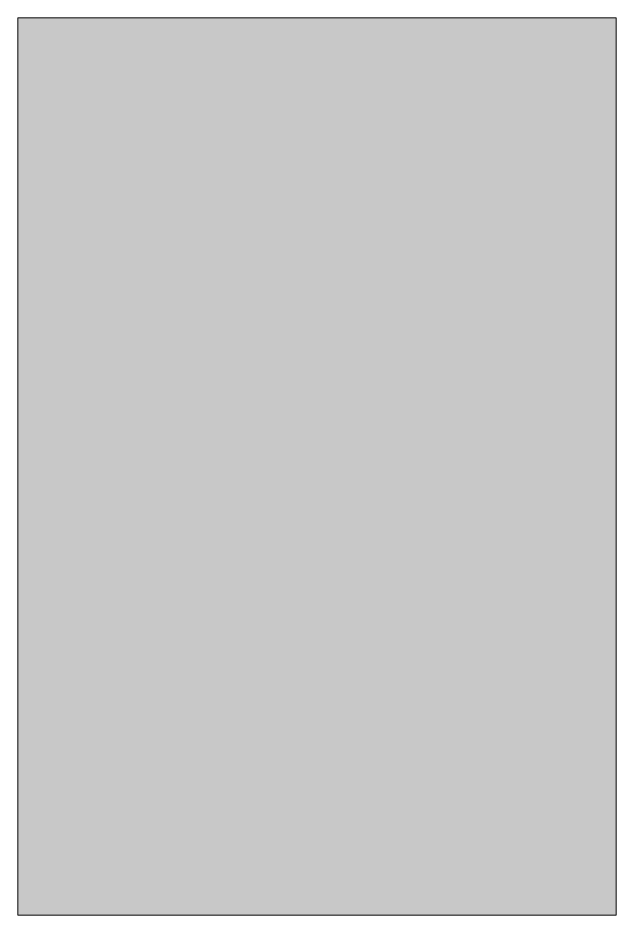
# Model space of a CAD drawing. Extents: x 24 to 976, y -1464 to -36.
import ezdxf

# ---------------------------------------------------------------- set-up
doc = ezdxf.new("R2010")
doc.units = 0
doc.header["$MEASUREMENT"] = 0
doc.layers.add('Layer 1', color=7, linetype='Continuous')

# ---------------------------------------------------------------- blocks, each defined once
blk = doc.blocks.new('block 2')
at = {"layer": 'Layer 1', "true_color": 0x006738}
h = blk.add_hatch(color=116, dxfattribs=at)
h.dxf.hatch_style = 2
h.paths.add_polyline_path([(975.8, -1464), (23.6, -1464), (23.6, -35.7), (975.8, -35.7)])
at = {"layer": 'Layer 1', "lineweight": 0}
blk.add_lwpolyline([(975.8, -1464), (23.6, -1464), (23.6, -35.7), (975.8, -35.7), (975.8, -1464)], dxfattribs=at)

msp = doc.modelspace()

# ---------------------------------------------------------------- block references
at = {"layer": 'Layer 1'}
msp.add_blockref('block 2', (0, 0), dxfattribs=at)

doc.saveas('drawing.dxf')
